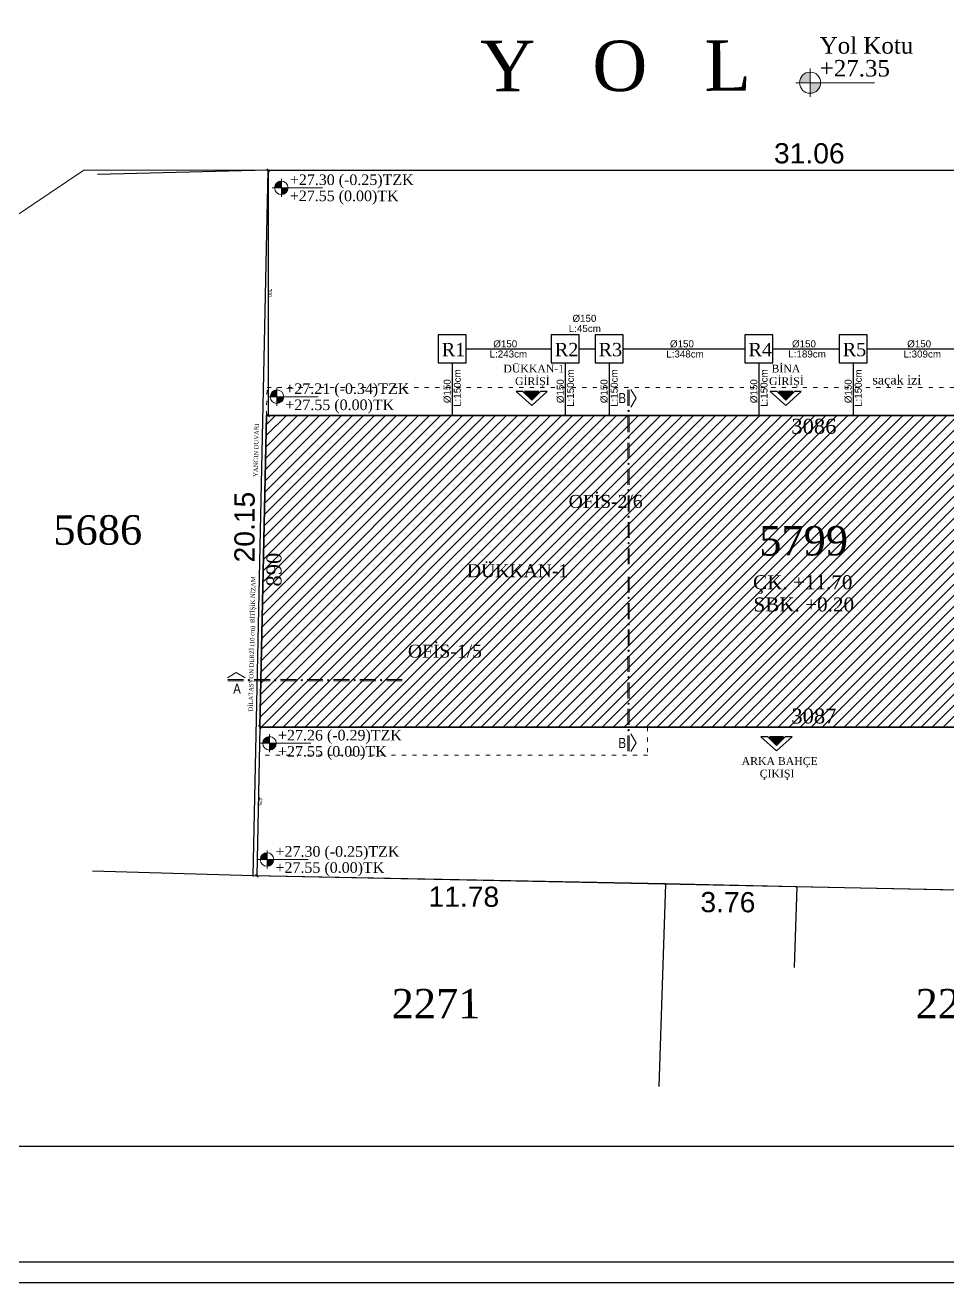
# Model space of a CAD drawing. Header units: centimetres. Extents: x 14449 to 53524, y -19051 to -10746.
# Drawn here: x 17625 to 18284, y -18783 to -17885 of the extents above; entities that cross this region are included whole.
import ezdxf

# ---------------------------------------------------------------- set-up
doc = ezdxf.new("R2010")
doc.units = ezdxf.units.CM
for name, pattern in [('ACAD_ISO03W100', [30, 12, -18]), ('DUZ', [0]), ('IZDUSUM1', [20, 7.5, -5, 7.5, 0]), ('SEMBOL1', [260, 200, -15, 30, -15])]:
    doc.linetypes.add(name, pattern=pattern)
for name, color, linetype, lineweight in [('ADAKENARI', 18, 'Continuous', 0), ('P-ÖLÇÜ İÇ', 243, 'Continuous', 0), ('ROL_CEPHE', 1, 'Continuous', 0), ('rtm-duv tugla', 22, 'Continuous', 35), ('rtm-izdusum-üst ince', 8, 'IZDUSUM1', 5), ('rtm-mhl-yazı-malzeme', 7, 'Continuous', 13), ('rtm-olcu-iç 01', 7, 'Continuous', 20), ('rtm-sembol balon baslik', 242, 'Continuous', 20), ('rtm-sembol kesit gör yazı', 7, 'Continuous', 20), ('rtm-sembol kot', 242, 'Continuous', 20), ('rtm-sembol kot yazı', 7, 'Continuous', 20), ('rtm-sıva', 252, 'Continuous', 15), ('rtm-vaz-grid yazı', 7, 'Continuous', 20), ('saski kaseler', 3, 'DUZ', 25)]:
    doc.layers.add(name, color=color, linetype=linetype, lineweight=lineweight)
doc.layers.add('KESIT', color=1, linetype='Continuous')
doc.layers.add('MGOR1', color=3, linetype='Continuous')
doc.styles.add('808', font='arial.ttf')
doc.styles.add('ARIAL', font='times.ttf')
doc.styles.add('BASLIK', font='ARIALN.TTF')
doc.styles.get("Standard").update_dxf_attribs({"font": 'arial.ttf'})
doc.styles.add('times new roman_1_18', font='times.ttf', dxfattribs={"height": 0.2})
doc.styles.add('VAZ-OLCU', font='times.ttf', dxfattribs={"height": 60})
doc.styles.add('ölçü', font='times.ttf', dxfattribs={"height": 10})
doc.dimstyles.new('DIŞ ÖLÇÜ', dxfattribs={"dimtxt": 10, "dimasz": 8, "dimexe": 1.25, "dimexo": 0.625, "dimtad": 1, "dimdec": 0, "dimtxsty": 'Standard', "dimblk": 'OBLIQUE', "dimcen": 2.5, "dimse1": 1, "dimse2": 1, "dimclrd": 256, "dimclrt": 256, "dimadec": 0, "dimazin": 0, "dimtfac": 1, "dimtdec": 0, "dimtmove": 0, "dimatfit": 3, "dimldrblk": 'OBLIQUE', "dimfxl": 1, "dimarcsym": 0})

# ---------------------------------------------------------------- blocks, each defined once
blk = doc.blocks.new('DFSHDFHDFH')
at = {"layer": 'rtm-sembol kot'}
h = blk.add_hatch(color=256, dxfattribs=at)
h.paths.add_polyline_path([(-22171.3, 15649.3, 0.414214), (-22197.6, 15623.1), (-22171.3, 15623.1)])
h.paths.add_polyline_path([(-22171.3, 15596.8, 0.414214), (-22145.1, 15623.1), (-22171.3, 15623.1)])
for p, q in [((-22171.3, 15588.1), (-22171.3, 15658.1)), ((-22206.3, 15623.1), (-22011.9, 15623.1))]:
    blk.add_line(p, q, dxfattribs=at)
blk.add_circle((-22171.3, 15623.1), 26.2, dxfattribs=at)
blk = doc.blocks.new('KK')
at = {"layer": 'rtm-sembol balon baslik', "linetype": 'SEMBOL1'}
for p in [(41231.3, 7543.2), (41283.8, 7543.2)]:
    blk.add_line(p, (41257.6, 7558.4), dxfattribs=at)
at = {"layer": 'rtm-sembol balon baslik'}
for p, q in [((41279.6, 7537.7), (41232.3, 7537.7)), ((41279.6, 7534), (41232.3, 7534)), ((41358.2, 7537.7), (41311, 7537.7)), ((41358.2, 7534), (41311, 7534)), ((41436.9, 7537.8), (41389.7, 7537.8)), ((41436.9, 7534.1), (41389.7, 7534.1)), ((41515.6, 7537.8), (41468.3, 7537.8)), ((41515.6, 7534.1), (41468.3, 7534.1)), ((41594.2, 7537.9), (41547, 7537.9)), ((41594.2, 7534.3), (41547, 7534.3)), ((41672.9, 7537.9), (41625.7, 7537.9)), ((41672.9, 7534.3), (41625.7, 7534.3)), ((41751.6, 7538.1), (41704.3, 7538.1)), ((41751.6, 7534.4), (41704.3, 7534.4))]:
    blk.add_line(p, q, dxfattribs=at)
at = {"layer": 'rtm-sembol balon baslik', "const_width": 1.9}
for points in [[(41294.3, 7536.1, 1), (41296.2, 7536.1, 1)], [(41373, 7536, 1), (41374.9, 7536, 1)], [(41451.7, 7536, 1), (41453.6, 7536, 1)], [(41530.3, 7536.1, 1), (41532.2, 7536.1, 1)], [(41609, 7536.1, 1), (41610.9, 7536.1, 1)], [(41687.7, 7536.2, 1), (41689.6, 7536.2, 1)]]:
    blk.add_lwpolyline(points, format="xyb", close=True, dxfattribs=at)
at = {"layer": 'rtm-sembol balon baslik'}
for centre in [(41295.3, 7536.1), (41373.9, 7536), (41452.6, 7536), (41531.3, 7536.1), (41610, 7536.1), (41688.6, 7536.2)]:
    blk.add_circle(centre, 1.9, dxfattribs=at)
for points in [[(41232.3, 7537.7), (41232.3, 7534), (41279.6, 7537.7), (41279.6, 7534)], [(41311, 7537.7), (41311, 7534), (41358.2, 7537.7), (41358.2, 7534)], [(41389.7, 7537.8), (41389.7, 7534.1), (41436.9, 7537.8), (41436.9, 7534.1)], [(41468.3, 7537.8), (41468.3, 7534.1), (41515.6, 7537.8), (41515.6, 7534.1)], [(41547, 7537.9), (41547, 7534.3), (41594.2, 7537.9), (41594.2, 7534.3)], [(41625.7, 7537.9), (41625.7, 7534.3), (41672.9, 7537.9), (41672.9, 7534.3)], [(41704.3, 7538.1), (41704.3, 7534.4), (41751.6, 7538.1), (41751.6, 7534.4)]]:
    blk.add_trace(points, dxfattribs=at)
blk = doc.blocks.new('_Oblique')
at = {"color": 0, "linetype": 'ByBlock', "lineweight": -2}
blk.add_line((-0.5, -0.5), (0.5, 0.5), dxfattribs=at)
blk = doc.blocks.new('*D5002')
at = {"layer": 'Defpoints', "color": 0, "lineweight": 30, "transparency": 16777216}
for p in [(29458.4, -28862.7), (29750.3, -29499), (29750.3, -29499)]:
    blk.add_point(p, dxfattribs=at)
at = {"layer": 'P-ÖLÇÜ İÇ', "color": 0, "lineweight": -2, "transparency": 16777216}
for p, q in [((29458.4, -28862.7), (29459.5, -28862.2)), ((29750.3, -29499), (29751.4, -29498.4))]:
    blk.add_line(p, q, dxfattribs=at)
at = {"layer": 'P-ÖLÇÜ İÇ', "lineweight": -2, "transparency": 16777216}
blk.add_line((29458.4, -28862.7), (29750.3, -29499), dxfattribs=at)
at = {"layer": 'P-ÖLÇÜ İÇ', "lineweight": -2, "transparency": 16777216, "xscale": 8, "yscale": 8, "zscale": 8}
for p, rotation in [((29458.4, -28862.7), 114.6423965414321), ((29750.3, -29499), 294.6423965414321)]:
    blk.add_blockref('_Oblique', p, dxfattribs=dict(at, rotation=rotation))
at = {"layer": 'P-ÖLÇÜ İÇ', "transparency": 16777216, "insert": (29609.5, -29178.4), "char_height": 10, "attachment_point": 5, "rotation": 294.6424}
blk.add_mtext('700', dxfattribs=at)
blk = doc.blocks.new('*D5003')
at = {"layer": 'Defpoints', "color": 0, "lineweight": 30, "transparency": 16777216}
for p in [(30099.9, -30317.7), (30269.4, -30707.3), (30269.4, -30707.3)]:
    blk.add_point(p, dxfattribs=at)
at = {"layer": 'P-ÖLÇÜ İÇ', "color": 0, "lineweight": -2, "transparency": 16777216}
for p, q in [((30099.9, -30317.7), (30101.1, -30317.2)), ((30269.4, -30707.3), (30270.6, -30706.8))]:
    blk.add_line(p, q, dxfattribs=at)
at = {"layer": 'P-ÖLÇÜ İÇ', "lineweight": -2, "transparency": 16777216}
blk.add_line((30099.9, -30317.7), (30269.4, -30707.3), dxfattribs=at)
at = {"layer": 'P-ÖLÇÜ İÇ', "lineweight": -2, "transparency": 16777216, "xscale": 8, "yscale": 8, "zscale": 8}
for p, rotation in [((30099.9, -30317.7), 113.5179600336087), ((30269.4, -30707.3), 293.5179600336087)]:
    blk.add_blockref('_Oblique', p, dxfattribs=dict(at, rotation=rotation))
at = {"layer": 'P-ÖLÇÜ İÇ', "transparency": 16777216, "insert": (30189.9, -30510.2), "char_height": 10, "attachment_point": 5, "rotation": 293.518}
blk.add_mtext('425', dxfattribs=at)
blk = doc.blocks.new('saski')
at = {"layer": 'MGOR1'}
for points in [[(31084.5, -28812.1), (31074.5, -28839.1), (31047.6, -28829)], [(30424.9, -29114.7), (30414.9, -29141.7), (30388, -29131.6)], [(31471.5, -29719.4), (31461.6, -29746.5), (31434.6, -29736.4)]]:
    blk.add_hatch(color=7, dxfattribs=at).paths.add_polyline_path(points)
at = {"layer": 'rtm-sıva'}
h = blk.add_hatch(dxfattribs=at)
h.set_pattern_fill('ANSI31', color=256, scale=7, angle=-155.3576)
h.set_pattern_definition([(249.6424, (14331.394, -27782.42), (20.83682, -7.731597), [])])
h.paths.add_polyline_path([(32551.2, -28214.1), (29745.9, -29501), (30099.9, -30317.7), (32905.5, -29030.7)])
for p, q in [((29458.4, -28862.6), (32272.6, -27571.8, 1171.8)), ((30259.4, -30711.6), (29458.4, -28862.6)), ((33109.4, -29474.6), (30259.4, -30711.6))]:
    blk.add_line(p, q)
at = {"color": 2, "lineweight": 30}
for p, q in [((29458.4, -28862.7), (29020.2, -29076.9, -2698)), ((31684.4, -30092.6), (31773.4, -30305.1)), ((31339.4, -30241.6), (31564, -30776, -2715.4)), ((30259.4, -30711.6), (29837, -30890.7, -2713.6))]:
    blk.add_line(p, q, dxfattribs=at)
blk.add_lwpolyline([(29458.4, -28862.7), (32281.4, -27567.7), (33109.4, -29474.6), (32895.4, -29567.6), (31684.4, -30092.6), (31339.4, -30241.6), (30259.4, -30711.6), (29458.4, -28862.7)], dxfattribs=at)
for p in [(29458.4, -28862.6), (30259.4, -30711.6)]:
    blk.add_point(p)
at = {"layer": 'ADAKENARI'}
for p, q in [((28980.2, -29082.1), (33294.4, -27103)), ((28546.4, -29790.2), (28980.2, -29082.1))]:
    blk.add_line(p, q, dxfattribs=at)
at = {"layer": 'MGOR1', "color": 7}
for points in [[(31088.8, -28810.1), (31076.4, -28843.2), (31043.2, -28831), (31025.7, -28839), (31082.6, -28856.5), (31106.3, -28802.1), (31088.8, -28810.1)], [(31084.5, -28812.1), (31047.6, -28829), (31074.5, -28839.1), (31084.5, -28812.1)], [(30429.3, -29112.7), (30416.8, -29145.7), (30383.6, -29133.6), (30366.2, -29141.6), (30423, -29159.1), (30446.7, -29104.7), (30429.3, -29112.7)], [(30424.9, -29114.7), (30388, -29131.6), (30414.9, -29141.7), (30424.9, -29114.7)], [(31475.9, -29717.4), (31463.4, -29750.5), (31430.2, -29738.4), (31412.8, -29746.4), (31469.6, -29763.9), (31493.3, -29709.4), (31475.9, -29717.4)], [(31471.5, -29719.4), (31434.6, -29736.4), (31461.6, -29746.5), (31471.5, -29719.4)]]:
    blk.add_lwpolyline(points, dxfattribs=at)
at = {"layer": 'rtm-duv tugla'}
blk.add_lwpolyline([(29745.9, -29501), (32551.2, -28214.1), (32905.5, -29030.7), (30099.9, -30317.7), (29745.9, -29501)], dxfattribs=at)
at = {"layer": 'rtm-sıva', "color": 3, "linetype": 'ACAD_ISO03W100'}
for points in [[(29745.9, -29501), (29714.4, -29427.4), (32519.7, -28140.5), (32551.2, -28214.1)], [(31106.7, -29855.9), (31140.1, -29928.6), (30131.8, -30391.1), (30099.9, -30317.7)]]:
    blk.add_lwpolyline(points, dxfattribs=at)
at = {"layer": 'saski kaseler', "lineweight": 30}
for p, q in [((31226.4, -28612.8), (31506.9, -28484.1)), ((30981.7, -28725), (31153.7, -28646.1)), ((31206.7, -28665.8), (31269.3, -28802.1)), ((30592.6, -28903.5), (30909, -28758.4)), ((30962, -28778.1), (31024.5, -28914.4)), ((30479, -28955.6), (30519.9, -28936.9)), ((30572.9, -28956.5), (30635.5, -29092.9)), ((30185.4, -29090.3), (30406.3, -28989)), ((30459.3, -29008.6), (30521.9, -29145)), ((30165.7, -29143.4), (30228.2, -29279.7))]:
    blk.add_line(p, q, dxfattribs=at)
for points in [[(31170.4, -28682.5), (31243.1, -28649.1), (31209.7, -28576.4), (31137, -28609.8)], [(30925.6, -28794.7), (30998.4, -28761.4), (30965, -28688.7), (30892.3, -28722)], [(30536.6, -28973.2), (30609.3, -28939.9), (30575.9, -28867.1), (30503.2, -28900.5)], [(30423, -29025.3), (30495.7, -28992), (30462.3, -28919.3), (30389.6, -28952.6)], [(30129.3, -29160), (30202, -29126.7), (30168.7, -29054), (30096, -29087.3)]]:
    blk.add_lwpolyline(points, close=True, dxfattribs=at)
at = {"layer": 'rtm-duv tugla', "color": 6, "xscale": 1.152, "yscale": 1.152, "zscale": 1.152, "rotation": 24.64239654143061}
blk.add_blockref('DFSHDFHDFH', (61480.8, -33699, 371.7), dxfattribs=at)
at = {"layer": 'rtm-duv tugla', "color": 1, "rotation": 24.62772635843356}
for p, xscale, yscale, zscale in [((49173.2, -32551.2), 0.7372800000000009, 0.7372800000000009, 0.7372800000000009), ((49410.5, -33098.8), 0.7372800000000012, 0.7372800000000012, 0.7372800000000012), ((49804, -34007.1), 0.7372800000000014, 0.7372800000000014, 0.7372800000000014), ((49935.9, -34311.8), 0.7372800000000009, 0.7372800000000009, 0.7372800000000009)]:
    blk.add_blockref('DFSHDFHDFH', p, dxfattribs=dict(at, xscale=xscale, yscale=yscale, zscale=zscale))
at = {"layer": 'rtm-izdusum-üst ince', "yscale": 0.9599999999972851}
for p, xscale, zscale, rotation in [((7575.7, 3958.6), 0.9599999999972851, 0.9599999999972851, 294.6423965414306), ((41014.7, -68936), -0.9599999999972851, 0.9599999999972852, 294.6423965414306), ((-3000.9, -53314.2), 0.9599999999972851, 0.9599999999972851, 24.64239654143061)]:
    blk.add_blockref('KK', p, dxfattribs=dict(at, xscale=xscale, zscale=zscale, rotation=rotation))
at = {"layer": 'KESIT', "style": '808'}
for s, rotation, p in [('Ø150', 24.6424, (31328.5, -28561.1, -2584.1)), ('L:309cm', 24.6424, (31331, -28591.9, -2584.1)), ('Ø150', 24.6424, (31029.5, -28698.3, -2584.1)), ('L:189cm', 24.6424, (31032, -28729, -2584.1)), ('L:150cm', 114.6424, (31281.4, -28769.7, -2584.1)), ('Ø150', 114.6424, (31250.7, -28772.2, -2584.1)), ('Ø150', 24.6424, (30712.6, -28843.6, -2584.1)), ('L:150cm', 114.6424, (31036.7, -28881.9, -2584.1)), ('L:348cm', 24.6424, (30715.1, -28874.4, -2584.1)), ('Ø150', 114.6424, (31006, -28884.4, -2584.1)), ('Ø150', 24.6424, (30429.1, -28893.5, -4607.6)), ('L:45cm', 24.6424, (30431.6, -28924.3, -4607.6)), ('L:150cm', 114.6424, (30647.6, -29060.4, -2584.1)), ('Ø150', 24.6424, (30253.9, -29054.1, -2584.1)), ('L:150cm', 114.6424, (30534, -29112.5, -2584.1)), ('Ø150', 114.6424, (30616.9, -29062.9, -2584.1)), ('L:243cm', 24.6424, (30256.4, -29084.8, -2584.1)), ('Ø150', 114.6424, (30503.3, -29115, -2584.1)), ('L:150cm', 114.6424, (30240.4, -29247.2, -2584.1)), ('Ø150', 114.6424, (30209.6, -29249.7, -2584.1))]:
    blk.add_text(s, height=20, rotation=rotation, dxfattribs=at).set_placement(p)
at = {"layer": 'ROL_CEPHE', "extrusion": (0.000632449, 0.000388204, 1)}
for s, p in [('31.06', (30763.5, -28242.1, 8.5)), ('3.76', (31464.2, -30273.6, 8.1)), ('11.78', (30751.7, -30583.1, 7.6))]:
    blk.add_text(s, height=57.75, rotation=24.487, dxfattribs=at).set_placement(p)
at = {"layer": 'ROL_CEPHE', "extrusion": (-0.000388204, 0.000632449, 1)}
blk.add_text('20.15', height=57.75, rotation=114.4871, dxfattribs=at).set_placement((29890.2, -29896.8, -30.5))
at = {"layer": 'rtm-mhl-yazı-malzeme', "style": 'ölçü'}
for s, height, p in [('R5', 38, (31171.8, -28660.8, 2023.5)), ('saçak izi', 26.67, (31282.3, -28699.1, 7689.6)), ('R4', 38, (30927.1, -28773.1, 2023.5)), ('BİNA', 22.22, (31006.2, -28787.9)), ('GİRİŞİ', 22.22, (31014.8, -28823.4)), ('R3', 38, (30538, -28951.6, 2023.5)), ('R2', 38, (30424.4, -29003.7, 2023.5)), ('DÜKKAN-1', 22.22, (30310.1, -29107.2)), ('R1', 38, (30130.8, -29138.4, 2023.5)), ('GİRİŞİ', 22.22, (30355.2, -29126)), ('ARKA BAHÇE', 22.22, (31396, -29842.2)), ('ÇIKIŞI', 22.22, (31457.9, -29853.2))]:
    blk.add_text(s, height=height, rotation=24.6424, dxfattribs=at).set_placement(p)
at = {"layer": 'rtm-mhl-yazı-malzeme', "lineweight": 30, "style": 'ölçü'}
for s, height, rotation, p in [('OFİS-2/6', 37.04, 24.6424, (30640.7, -29381)), ('YANGIN DUVARI', 12.346, 113.381, (29796.7, -29671.1)), ('DÜKKAN-1', 37.04, 24.6424, (30459.2, -29682)), ('OFİS-1/5', 37.04, 24.6424, (30401.7, -29961.1)), ('BİTİŞİK NİZAM', 12.346, 113.381, (29962.4, -30054.5)), ('DİLATASYON DERZİ (10 cm)', 12.346, 113.381, (30063.2, -30286.2))]:
    blk.add_text(s, height=height, rotation=rotation, dxfattribs=at).set_placement(p)
at = {"layer": 'rtm-olcu-iç 01', "color": 7, "linetype": 'Continuous', "lineweight": -3, "style": 'times new roman_1_18'}
for s, rotation, p in [('3086', 24.6424, (31130.6, -28923.4, 5142.7)), ('3087', 24.6424, (31475.6, -29675.4, 5142.7)), ('890', 114.6424, (29988.8, -29927.3, 5142.7))]:
    blk.add_text(s, height=42.67, rotation=rotation, dxfattribs=at).set_placement(p)
at = {"layer": 'rtm-olcu-iç 01', "style": 'VAZ-OLCU'}
for s, p in [('ÇK. +11.70', (31216.3, -29372.7)), ('SBK. +0.20', (31243.8, -29429.9))]:
    blk.add_text(s, height=40, rotation=24.6424, dxfattribs=at).set_placement(p)
at = {"layer": 'rtm-sembol kesit gör yazı', "style": 'BASLIK'}
for s, p in [('B', (30645.1, -29049.8)), ('B', (31055.8, -29945.1)), ('A', (29991, -30263.1))]:
    blk.add_text(s, height=28.8, rotation=24.6424, dxfattribs=at).set_placement(p)
at = {"layer": 'rtm-sembol kot yazı', "style": 'VAZ-OLCU'}
for s, height, rotation, p in [('Yol Kotu ', 47.19, 24.6424, (30751.6, -27903, 1911.8)), ('+27.35', 47.19, 24.6424, (30778.8, -27962.2, 1911.8)), ('+27.30 (-0.25)TZK', 30.199, 24.6277, (29532.3, -28875)), ('+27.55 (0.00)TK', 30.199, 24.6277, (29551.5, -28916.9, -135.5)), ('+27.21 (-0.34)TZK', 30.199, 24.6277, (29769.6, -29422.6)), ('+27.55 (0.00)TK', 30.199, 24.6277, (29788.8, -29464.5, -135.5)), ('+27.26 (-0.29)TZK', 30.199, 24.6277, (30163.1, -30330.9)), ('+27.55 (0.00)TK', 30.199, 24.6277, (30182.3, -30372.8, -135.5)), ('+27.30 (-0.25)TZK', 30.199, 24.6277, (30295.1, -30635.6)), ('+27.55 (0.00)TK', 30.199, 24.6277, (30314.2, -30677.5, -135.5))]:
    blk.add_text(s, height=height, rotation=rotation, dxfattribs=at).set_placement(p)
at = {"layer": 'rtm-vaz-grid yazı', "linetype": 'Continuous', "lineweight": -2, "extrusion": (0.000660011, 0.000339234, 1), "style": 'ARIAL'}
for s, p in [('5799', (31192.3, -29277.7, 10.7)), ('5686', (29346.9, -30090.4, 9.2)), ('2270', (32149.6, -30293, 10.9)), ('2271', (30789.1, -30917.1, 9.8))]:
    blk.add_text(s, height=84, rotation=24.7454, dxfattribs=at).set_placement(p)
at = {"layer": 'rtm-vaz-grid yazı', "linetype": 'Continuous', "lineweight": -2, "insert": (30236.6, -28178.5, 411.4), "char_height": 144, "attachment_point": 5, "rotation": 24.7454, "style": 'ARIAL'}
blk.add_mtext('{\\fTimes New Roman|b0|i0|c162|p18;Y   O   L}', dxfattribs=at)
at = {"layer": 'P-ÖLÇÜ İÇ'}
for p1, p2, text, picture, middle in [((29458.4, -28862.7), (29750.3, -29499), '700', '*D5002', (29609.5, -29178.4)), ((30099.9, -30317.7), (30269.4, -30707.3), '425', '*D5003', (30189.9, -30510.2))]:
    dim = blk.add_aligned_dim(p1=p1, p2=p2, distance=0, text=text, dimstyle='DIŞ ÖLÇÜ', override={"dimse1": 0, "dimse2": 0, "dimfxl": 10, "dimfxlon": 1}, dxfattribs=at)
    dim.commit()
    dim.dimension.update_dxf_attribs({"geometry": picture, "text_midpoint": middle})

msp = doc.modelspace()

# ---------------------------------------------------------------- linework, layer by layer
at = {"color": 2, "lineweight": 25}
for points in [[(15476.06, -16583.46), (19653.04, -16583.46), (19653.04, -18783.46), (15476.06, -18783.46)], [(19636.84, -18686.08), (15502.09, -18686.08), (15502.09, -18768.46), (19636.84, -18768.46)]]:
    msp.add_lwpolyline(points, close=True, dxfattribs=at)

# ---------------------------------------------------------------- block references
at = {"layer": 'saski kaseler', "xscale": 0.25, "yscale": 0.25, "zscale": 0.25, "rotation": 335.3575870468404}
msp.add_blockref('saski', (14113.39, -8359.91, -2.19), dxfattribs=at)

doc.saveas('drawing.dxf')
